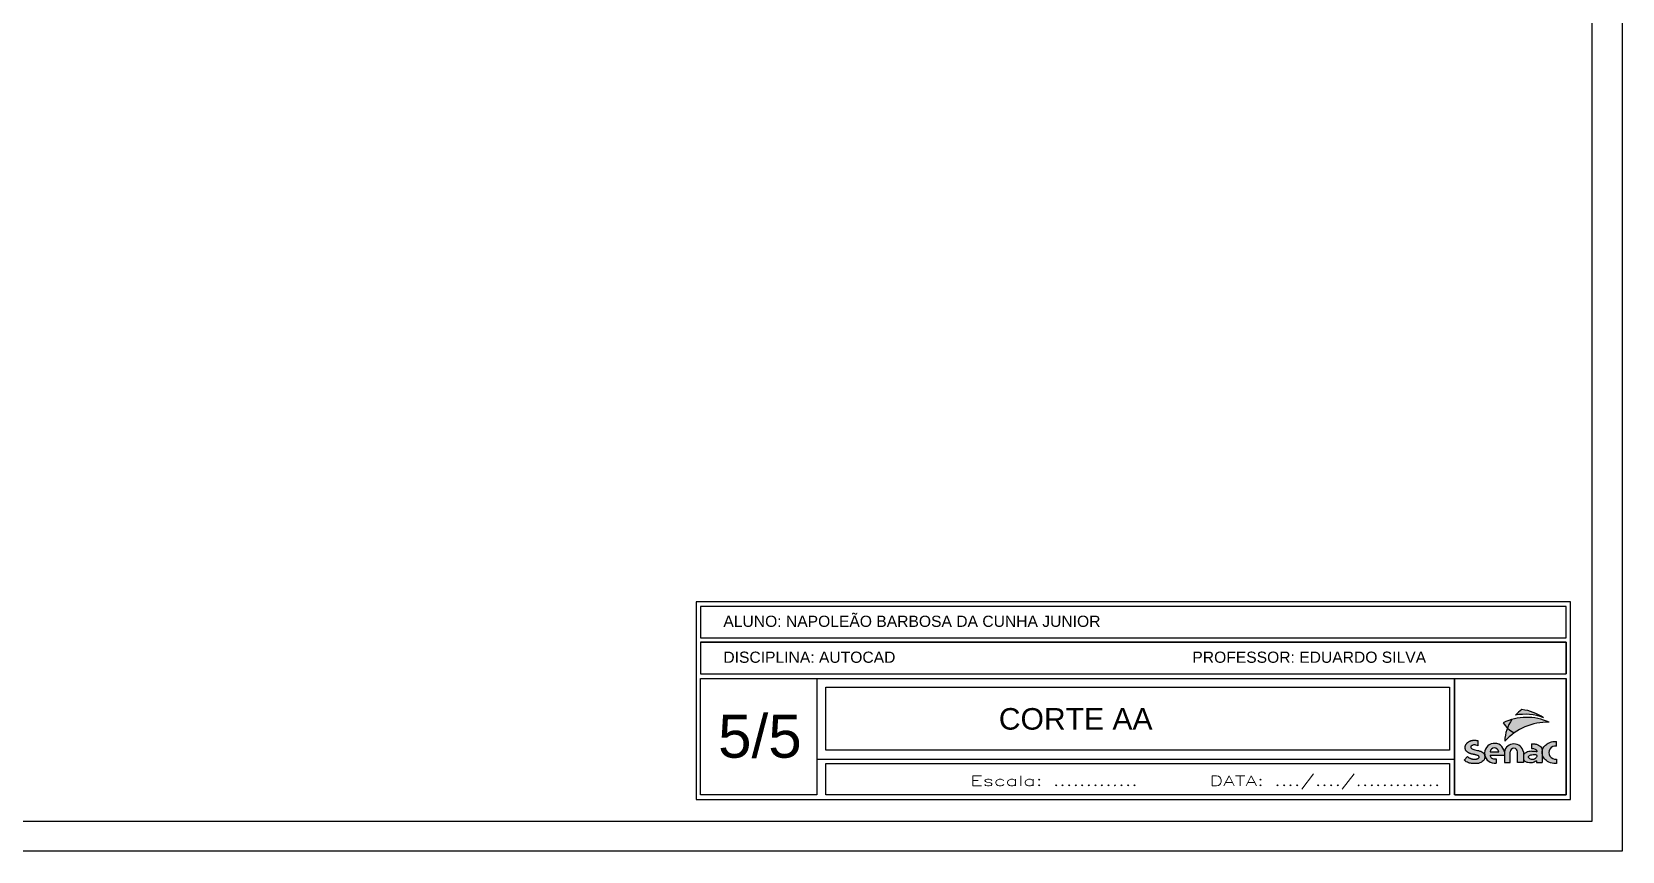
# Model space of a CAD drawing. Extents: x -39 to 242, y 20 to 69.
# Drawn here: x 223.75 to 242.21, y 37.49 to 47 of the extents above; entities that cross this region are included whole.
import ezdxf
from ezdxf.enums import TextEntityAlignment as Align

# ---------------------------------------------------------------- set-up
doc = ezdxf.new("R2010")
doc.units = 0
doc.header["$MEASUREMENT"] = 0
doc.layers.get('0').update_dxf_attribs({"linetype": 'CONTINUOUS'})
for name, color, linetype in [('01', 1, 'CONTINUOUS'), ('CARIMBO', 2, 'CONTINUOUS'), ('PRANCHA', 2, 'CONTINUOUS'), ('Texto', 2, 'CONTINUOUS')]:
    doc.layers.add(name, color=color, linetype=linetype)
doc.styles.add('COPLAND', font='arial.ttf', dxfattribs={"height": 0.4})
doc.styles.add('R100-100', font='arial.ttf', dxfattribs={"height": 0.26})
doc.styles.add('ROMANS', font='romans.shx')

# ---------------------------------------------------------------- blocks, each defined once
blk = doc.blocks.new('senac df')
at = {"layer": '01', "true_color": 0x293189}
h = blk.add_hatch(color=177, dxfattribs=at)
h.dxf.hatch_style = 1
h.paths.add_polyline_path([(23.12471126328184, 82.12019125206895, 0.122060802589952), (22.6253476645162, 82.30675493716714, 0.05607907093259493), (22.47227989289519, 82.1776000858851, -0.137222284474121)])
at = {"layer": '01', "true_color": 0xf8991e}
h = blk.add_hatch(color=30, dxfattribs=at)
h.dxf.hatch_style = 1
h.paths.add_polyline_path([(22.44204722868611, 81.76714917624855, -0.07746554295554431), (22.28575715491785, 81.88065218743425, 0.08687936141240542), (22.22726702009857, 81.57732143022167, -0.05318235970607735)])
h.paths.add_polyline_path([(22.39205478295402, 82.07984694884334, 0.04275965867840641), (22.18967337267238, 82.00361093599624, 0.0624523624756864), (22.28575715491785, 81.88065218743425, -0.06327505743186186)])
at = {"layer": '01', "true_color": 0xf26722}
h = blk.add_hatch(color=30, dxfattribs=at)
h.dxf.hatch_style = 1
h.paths.add_polyline_path([(22.44204722868611, 81.76714917624855, -0.1612747070521967), (23.25427099141837, 82.01639403080233, 0.1759057720063292), (22.39205478295402, 82.07984694884334, 0.06327505743186185), (22.28575715491785, 81.88065218743425, 0.0774655429555441)])
at = {"layer": '01', "true_color": 0x293189}
h = blk.add_hatch(color=177, dxfattribs=at)
h.dxf.hatch_style = 1
edge = h.paths.add_edge_path()
edge.add_spline(control_points=[(21.28400685629879, 81.13305418256323), (21.31646558337513, 81.11050911736248), (21.3747886334079, 81.06999930431274), (21.46562045382725, 81.0552096680025), (21.53128894327458, 81.05705917596401), (21.5718536865905, 81.05751180781141), (21.60434446767719, 81.05603429598374), (21.64784580459252, 81.0698664943803), (21.70033816715232, 81.094840833678), (21.75194185663629, 81.14053388243957), (21.76848782056344, 81.20719545105936), (21.75667407279239, 81.26179791722407), (21.73451244703251, 81.29884620810407), (21.7096236962975, 81.32326614640034), (21.67422464339397, 81.33963028758842), (21.63313200922257, 81.35291171285714), (21.58705951632012, 81.36043488389714), (21.53722064302235, 81.3755501828267), (21.48976503443583, 81.38680828744928), (21.45439555545753, 81.39937515608788), (21.43538372580585, 81.4221155861822), (21.43653274155031, 81.44372399995845), (21.44174935233349, 81.46280102205684), (21.46359033081978, 81.47367682720814), (21.48784753422252, 81.48556003062313), (21.52058544475745, 81.49172442414638), (21.56205142004298, 81.48524354291777), (21.59215934880299, 81.47655709050045), (21.61002540335551, 81.47140254685871)], knot_values=[0, 0, 0, 0, 0.1170465418040239, 0.2103135867818472, 0.2692988181208128, 0.3144219548998243, 0.3321721094722924, 0.366324336470911, 0.4490840558350866, 0.5070681563274516, 0.5654376660436878, 0.6459643796785843, 0.6674534803110195, 0.6943818134907365, 0.7491463655181009, 0.78236154089769, 0.8239652090854733, 0.8887703709138945, 0.9383756955747148, 0.9703618881101811, 1.000752297367376, 1.017988205684793, 1.033835485385243, 1.057256855152789, 1.085894329854917, 1.116536913852712, 1.154789815442737, 1.210616922878685, 1.210616922878685, 1.210616922878685, 1.210616922878685], degree=3, periodic=0)
edge.add_line((21.61002540335551, 81.47140254685871), (21.61027989235822, 81.58064914836669))
edge.add_line((21.61027989235822, 81.58064914836669), (21.60141912716766, 81.58224368998309))
edge.add_line((21.60141912716766, 81.58224368998309), (21.59255245922158, 81.58379822849547))
edge.add_line((21.59255245922158, 81.58379822849547), (21.58367398576451, 81.58527276079981))
edge.add_line((21.58367398576451, 81.58527276079981), (21.57477780404093, 81.5866272837921))
edge.add_line((21.57477780404093, 81.5866272837921), (21.56341220626393, 81.58811550501335))
edge.add_line((21.56341220626393, 81.58811550501335), (21.55690947087701, 81.58881849025856))
edge.add_line((21.55690947087701, 81.58881849025856), (21.54793426751366, 81.58960031447236))
edge.add_line((21.54793426751366, 81.58960031447236), (21.53893845257091, 81.5901616052132))
edge.add_line((21.53893845257091, 81.5901616052132), (21.52992811838224, 81.5904968183754))
edge.add_line((21.52992811838224, 81.5904968183754), (21.52090935728112, 81.59060040985335))
edge.add_line((21.52090935728112, 81.59060040985335), (21.51188826160103, 81.59046683554136))
edge.add_line((21.51188826160103, 81.59046683554136), (21.50287092367547, 81.59009055133383))
edge.add_line((21.50287092367547, 81.59009055133383), (21.4938634358379, 81.58946601312509))
edge.add_line((21.4938634358379, 81.58946601312509), (21.48089127582807, 81.58811550501335))
edge.add_line((21.48089127582807, 81.58811550501335), (21.47590260101572, 81.58744991233503))
edge.add_line((21.47590260101572, 81.58744991233503), (21.46696583646846, 81.58604555323193))
edge.add_line((21.46696583646846, 81.58604555323193), (21.45807527793971, 81.58436610752086))
edge.add_line((21.45807527793971, 81.58436610752086), (21.44924471851154, 81.58240303974635))
edge.add_line((21.44924471851154, 81.58240303974635), (21.44048795126605, 81.58014781445293))
edge.add_line((21.44048795126605, 81.58014781445293), (21.4318187692853, 81.57759189618508))
edge.add_line((21.4318187692853, 81.57759189618508), (21.42325096565139, 81.57472674948737))
edge.add_line((21.42325096565139, 81.57472674948737), (21.41479833344638, 81.57154383890429))
edge.add_line((21.41479833344638, 81.57154383890429), (21.40647466575237, 81.56803462898036))
edge.add_line((21.40647466575237, 81.56803462898036), (21.39902077334204, 81.56454898157668))
edge.add_line((21.39902077334204, 81.56454898157668), (21.39027144124424, 81.56000519410588))
edge.add_line((21.39027144124424, 81.56000519410588), (21.38242980410651, 81.55547812968182))
edge.add_line((21.38242980410651, 81.55547812968182), (21.37479212306688, 81.55061024757843))
edge.add_line((21.37479212306688, 81.55061024757843), (21.36738167581602, 81.54540240325956))
edge.add_line((21.36738167581602, 81.54540240325956), (21.36022174004463, 81.53985545218903))
edge.add_line((21.36022174004463, 81.53985545218903), (21.35333559344336, 81.53397024983066))
edge.add_line((21.35333559344336, 81.53397024983066), (21.34674651370291, 81.52774765164827))
edge.add_line((21.34674651370291, 81.52774765164827), (21.34047777851395, 81.5211885131057))
edge.add_line((21.34047777851395, 81.5211885131057), (21.33740300136958, 81.51770406059543))
edge.add_line((21.33740300136958, 81.51770406059543), (21.32900341072503, 81.5070769325958))
edge.add_line((21.32900341072503, 81.5070769325958), (21.32386827407533, 81.49956066537389))
edge.add_line((21.32386827407533, 81.49956066537389), (21.31918714589766, 81.49176965823648))
edge.add_line((21.31918714589766, 81.49176965823648), (21.31499959976189, 81.48372822549725))
edge.add_line((21.31499959976189, 81.48372822549725), (21.31134520923789, 81.47546068146984))
edge.add_line((21.31134520923789, 81.47546068146984), (21.30705412994644, 81.46305142626989))
edge.add_line((21.30705412994644, 81.46305142626989), (21.30579287346346, 81.45834451935376))
edge.add_line((21.30579287346346, 81.45834451935376), (21.30394640300157, 81.44954458348867))
edge.add_line((21.30394640300157, 81.44954458348867), (21.30271491121314, 81.44061594170078))
edge.add_line((21.30271491121314, 81.44061594170078), (21.3020883785785, 81.43158300435645))
edge.add_line((21.3020883785785, 81.43158300435645), (21.30200122359611, 81.42560140269401))
edge.add_line((21.30200122359611, 81.42560140269401), (21.30262388800599, 81.4133256592191))
edge.add_line((21.30262388800599, 81.4133256592191), (21.30381150133709, 81.4042287907934))
edge.add_line((21.30381150133709, 81.4042287907934), (21.30564397282161, 81.39526330037161))
edge.add_line((21.30564397282161, 81.39526330037161), (21.30814542054489, 81.38651251626551))
edge.add_line((21.30814542054489, 81.38651251626551), (21.31133996259226, 81.37805976678688))
edge.add_line((21.31133996259226, 81.37805976678688), (21.31625623466846, 81.3681932247544))
edge.add_line((21.31625623466846, 81.3681932247544), (21.3198973691189, 81.36237360832531))
edge.add_line((21.3198973691189, 81.36237360832531), (21.3252330157514, 81.3552248669752))
edge.add_line((21.3252330157514, 81.3552248669752), (21.33118521595607, 81.34851947596981))
edge.add_line((21.33118521595607, 81.34851947596981), (21.33768033002407, 81.34223453915264))
edge.add_line((21.33768033002407, 81.34223453915264), (21.34464471824657, 81.33634716036723))
edge.add_line((21.34464471824657, 81.33634716036723), (21.35200474091472, 81.33083444345712))
edge.add_line((21.35200474091472, 81.33083444345712), (21.35968675831968, 81.32567349226582))
edge.add_line((21.35968675831968, 81.32567349226582), (21.36761713075262, 81.32084141063689))
edge.add_line((21.36761713075262, 81.32084141063689), (21.37572221850469, 81.31631530241384))
edge.add_line((21.37572221850469, 81.31631530241384), (21.38252190673995, 81.31277837059645))
edge.add_line((21.38252190673995, 81.31277837059645), (21.3921825084608, 81.3080930340756))
edge.add_line((21.3921825084608, 81.3080930340756), (21.40048020095614, 81.30436687983075))
edge.add_line((21.40048020095614, 81.30436687983075), (21.40882460477397, 81.30088442563245))
edge.add_line((21.40882460477397, 81.30088442563245), (21.41721880150171, 81.29763627717368))
edge.add_line((21.41721880150171, 81.29763627717368), (21.42566587272681, 81.29461304014748))
edge.add_line((21.42566587272681, 81.29461304014748), (21.43416890003672, 81.29180532024687))
edge.add_line((21.43416890003672, 81.29180532024687), (21.44273096501888, 81.28920372316486))
edge.add_line((21.44273096501888, 81.28920372316486), (21.45563520689348, 81.28568162543965))
edge.add_line((21.45563520689348, 81.28568162543965), (21.46004410187105, 81.28458047636762))
edge.add_line((21.46004410187105, 81.28458047636762), (21.46879082113562, 81.2825195194357))
edge.add_line((21.46879082113562, 81.2825195194357), (21.47757881625251, 81.28056839945071))
edge.add_line((21.47757881625251, 81.28056839945071), (21.48639119629105, 81.2786787513254))
edge.add_line((21.48639119629105, 81.2786787513254), (21.49521107032059, 81.27680220997256))
edge.add_line((21.49521107032059, 81.27680220997256), (21.50402154741044, 81.2748904103049))
edge.add_line((21.50402154741044, 81.2748904103049), (21.51280573662996, 81.27289498723523))
edge.add_line((21.51280573662996, 81.27289498723523), (21.52154674704849, 81.27076757567627))
edge.add_line((21.52154674704849, 81.27076757567627), (21.53104797537526, 81.26822962270319))
edge.add_line((21.53104797537526, 81.26822962270319), (21.5388398260142, 81.26594388048295))
edge.add_line((21.5388398260142, 81.26594388048295), (21.54741787756869, 81.26330143707925))
edge.add_line((21.54741787756869, 81.26330143707925), (21.5560109645796, 81.26065042734459))
edge.add_line((21.5560109645796, 81.26065042734459), (21.56466821863919, 81.2581088220049))
edge.add_line((21.56466821863919, 81.2581088220049), (21.56967408649882, 81.25674807772091))
edge.add_line((21.56967408649882, 81.25674807772091), (21.58225741524553, 81.25356507522602))
edge.add_line((21.58225741524553, 81.25356507522602), (21.59095393375545, 81.25103824579931))
edge.add_line((21.59095393375545, 81.25103824579931), (21.59933845212823, 81.24778726687393))
edge.add_line((21.59933845212823, 81.24778726687393), (21.60784018305924, 81.24297013313651))
edge.add_line((21.60784018305924, 81.24297013313651), (21.61439392408964, 81.23753013402138))
edge.add_line((21.61439392408964, 81.23753013402138), (21.62047541921132, 81.23037191948255))
edge.add_line((21.62047541921132, 81.23037191948255), (21.62504685447532, 81.22224641818048))
edge.add_line((21.62504685447532, 81.22224641818048), (21.62807296550375, 81.2103623007516))
edge.add_line((21.62807296550375, 81.2103623007516), (21.62800909778742, 81.2044136168343))
edge.add_line((21.62800909778742, 81.2044136168343), (21.62607800012857, 81.19543092287941))
edge.add_line((21.62607800012857, 81.19543092287941), (21.62225515607517, 81.18696378475377))
edge.add_line((21.62225515607517, 81.18696378475377), (21.61703684739882, 81.17959149744274))
edge.add_line((21.61703684739882, 81.17959149744274), (21.61038358105654, 81.17318108818036))
edge.add_line((21.61038358105654, 81.17318108818036), (21.60295157922229, 81.16806173422633))
edge.add_line((21.60295157922229, 81.16806173422633), (21.59486378404953, 81.16386435634273))
edge.add_line((21.59486378404953, 81.16386435634273), (21.58346666506031, 81.1593119196192))
edge.add_line((21.58346666506031, 81.1593119196192), (21.57771581704531, 81.15736874995044))
edge.add_line((21.57771581704531, 81.15736874995044), (21.56899427446207, 81.15480632912745))
edge.add_line((21.56899427446207, 81.15480632912745), (21.56021446651854, 81.15272241172728))
edge.add_line((21.56021446651854, 81.15272241172728), (21.5513819819902, 81.15115926752513))
edge.add_line((21.5513819819902, 81.15115926752513), (21.54208167553236, 81.15012654772491))
edge.add_line((21.54208167553236, 81.15012654772491), (21.53358203731346, 81.14974735541782))
edge.add_line((21.53358203731346, 81.14974735541782), (21.52463037543287, 81.14987060628899))
edge.add_line((21.52463037543287, 81.14987060628899), (21.51565786254397, 81.15045309045176))
edge.add_line((21.51565786254397, 81.15045309045176), (21.50667493726533, 81.15141897737024))
edge.add_line((21.50667493726533, 81.15141897737024), (21.49769203821551, 81.15269243650853))
edge.add_line((21.49769203821551, 81.15269243650853), (21.48871960401306, 81.15419763733073))
edge.add_line((21.48871960401306, 81.15419763733073), (21.48092391812293, 81.15563786146711))
edge.add_line((21.48092391812293, 81.15563786146711), (21.47085168350739, 81.15763399560852))
edge.add_line((21.47085168350739, 81.15763399560852), (21.46199494153017, 81.1595736551165))
edge.add_line((21.46199494153017, 81.1595736551165), (21.45322411816791, 81.16174381941956))
edge.add_line((21.45322411816791, 81.16174381941956), (21.44456547854222, 81.16421052900455))
edge.add_line((21.44456547854222, 81.16421052900455), (21.43604528777472, 81.16703982435831))
edge.add_line((21.43604528777472, 81.16703982435831), (21.42515810795992, 81.17128489370447))
edge.add_line((21.42515810795992, 81.17128489370447), (21.41158022342302, 81.17830863682875))
edge.add_line((21.41158022342302, 81.17830863682875), (21.40388446952105, 81.1830455882821))
edge.add_line((21.40388446952105, 81.1830455882821), (21.39646837049671, 81.1882241919472))
edge.add_line((21.39646837049671, 81.1882241919472), (21.38619779183591, 81.1965123246942))
edge.add_line((21.38619779183591, 81.1965123246942), (21.38259271598842, 81.19976427059947))
edge.add_line((21.38259271598842, 81.19976427059947), (21.37612130740367, 81.20601930224241))
edge.add_line((21.37612130740367, 81.20601930224241), (21.36985001607406, 81.21247512093727))
edge.add_line((21.36985001607406, 81.21247512093727), (21.36367878337201, 81.2190313331581))
edge.add_line((21.36367878337201, 81.2190313331581), (21.28400685629879, 81.13305418256323))
edge = h.paths.add_edge_path()
edge.add_arc((21.98940851089095, 81.29533893875042), 0.2303844568207524, 9.120407305466284, 278.663521106106)
edge.add_line((22.02411165303033, 81.06758317072193), (22.02411165303033, 81.16631278986004))
edge.add_spline(control_points=[(22.02411165303033, 81.16631278986003), (22.01052378622247, 81.16578520698667), (21.98365020946837, 81.16474177323494), (21.93509773939263, 81.17428885824167), (21.89176911706384, 81.20648546959453), (21.88815512293883, 81.24042006657842), (21.88701341003855, 81.25114049550061)], knot_values=[0, 0, 0, 0, 0.04058585779034729, 0.08026919750412398, 0.1488738225000278, 0.1805558110187339, 0.1805558110187339, 0.1805558110187339, 0.1805558110187339], degree=3, periodic=0)
edge.add_line((21.88701341003855, 81.25114049550061), (22.21688031199379, 81.25114049550061))
edge.add_line((22.21688031199379, 81.25114049550061), (22.21688031199379, 81.33185712117542))
h.paths.add_polyline_path([(21.887971521842, 81.33033298420486, -0.8846075214404191), (22.08568952886458, 81.33033298420486)], flags=16)
h.paths.add_polyline_path([(22.35249351663758, 81.32505067618348, -1), (22.52328813003926, 81.32505067618348), (22.52328813003926, 81.0791812096532), (22.65890133468305, 81.0791812096532), (22.65890133468305, 81.33185712117542, 0.8201310592314983), (22.21688031199379, 81.33185712117542), (22.21688031199379, 81.25114049550061), (22.21688031199379, 81.0791812096532), (22.35249351663758, 81.0791812096532)])
edge = h.paths.add_edge_path()
edge.add_spline(control_points=[(23.09125295282868, 81.32993564227725), (23.09158395652497, 81.34191595425283), (23.09264669990266, 81.36290681089726), (23.08574394868253, 81.40197516551237), (23.06580478769608, 81.43880734057905), (23.02819690223114, 81.47599562929733), (22.97467822814584, 81.50548177820937), (22.90888241160081, 81.51419530570011), (22.86453322236353, 81.51322152555201), (22.84575992481211, 81.51280931814114)], knot_values=[0, 0, 0, 3.601025033717065e-11, 0.03589685289229289, 0.06283103389165084, 0.1181243715006328, 0.1579725824448673, 0.2205898683946723, 0.2974174022543364, 0.3538105935848078, 0.3538105935848078, 0.3538105935848078, 0.3538105935848078], degree=3, periodic=0)
edge.add_line((22.84575992481211, 81.51280931814114), (22.84575992481211, 81.40792220634927))
edge.add_spline(control_points=[(22.84575992481211, 81.40792220634927), (22.8533909951331, 81.4079212335589), (22.86923304967899, 81.40791921405211), (22.89740313573231, 81.40793781105228), (22.93092513012447, 81.39447067986168), (22.95564869388534, 81.37485699007907), (22.96970223859372, 81.35114329709235), (22.96617419328636, 81.33916875990525), (22.96731548700491, 81.32499088318507), (22.94973335908056, 81.33547180329337), (22.92619184848442, 81.33682704931134), (22.8871396957258, 81.33803641866196), (22.83621574269645, 81.34230210203228), (22.78372369298665, 81.33574847434105), (22.73234531402221, 81.32198237504457), (22.70087768813024, 81.29797254189299), (22.67379212663221, 81.27949384393676), (22.6638285314243, 81.26185429145096), (22.65890133468305, 81.2512058303841)], knot_values=[0, 0, 0, 0, 0.02292818971989163, 0.04759877931963437, 0.08384156327373264, 0.1286360896759426, 0.1409286221694976, 0.1628370626423538, 0.1651654007277449, 0.179695667776556, 0.1964941945974233, 0.250687206844104, 0.2876467794412468, 0.3519702982388161, 0.4080017012140835, 0.4440341584914037, 0.4702679379263926, 0.5047630191383674, 0.5047630191383674, 0.5047630191383674, 0.5047630191383674], degree=3, periodic=0)
edge.add_line((22.65890133468305, 81.25120583038411), (22.65890133468305, 81.16200879609012))
edge.add_spline(control_points=[(22.65890133468305, 81.16200879609013), (22.66999565155044, 81.14202706914591), (22.69277406892438, 81.10100136908446), (22.76259252954079, 81.0765703738626), (22.82558544912181, 81.06888819090591), (22.88407176357233, 81.07894713987373), (22.92722512830711, 81.09741788415171), (22.95184725665542, 81.11569141948345), (22.96150043515991, 81.12285561325132)], knot_values=[0, 0, 0, 0, 0.06639583106812998, 0.1363213228933658, 0.2095361815275619, 0.2566538939424002, 0.312487827447, 0.3484940224273204, 0.3484940224273204, 0.3484940224273204, 0.3484940224273204], degree=3, periodic=0)
edge.add_line((22.96150043515991, 81.12285561325132), (22.96150043515991, 81.07760761643601))
edge.add_line((22.96150043515991, 81.07760761643601), (23.09125295282934, 81.07909921156127))
edge.add_spline(control_points=[(23.09125295282934, 81.07909921156127), (23.09157820329625, 81.13961669012596), (23.09202768300677, 81.22324878757945), (23.09061368797357, 81.30679815924846), (23.09125295282834, 81.32993564226524)], knot_values=[0.3538105935487975, 0.3538105935487975, 0.3538105935487975, 0.3538105935487975, 0.53531971242283, 0.6046470242527817, 0.6046470242527817, 0.6046470242527817, 0.6046470242887919], degree=3, periodic=0)
edge = h.paths.add_edge_path(flags=16)
edge.add_spline(control_points=[(22.97061851619696, 81.24510004490003), (22.96724697184049, 81.24987670694169), (22.9540303075651, 81.26860152022803), (22.90662190676688, 81.2620242274925), (22.87045195987911, 81.26685032215104), (22.83821018600077, 81.25901407995772), (22.81414949221391, 81.25535790086471), (22.79189000838034, 81.23771705925934), (22.77636590664713, 81.21869177479678), (22.77652162703908, 81.18841059752876), (22.80728045852707, 81.16509806938647), (22.84760257896781, 81.1501755759108), (22.90281311022319, 81.14760959691822), (22.94510657397944, 81.18005641963171), (22.97287120575668, 81.21550358762087), (22.97121593621086, 81.23725097584261), (22.97061851619696, 81.24510004490003)], knot_values=[0, 0, 0, 0, 0.01688874586801269, 0.06620493772864, 0.1223245729698048, 0.1300604124884419, 0.1654732948244443, 0.19348934545682, 0.2133214933409269, 0.2373426305082509, 0.2747180988150443, 0.3185455175290917, 0.368519057532726, 0.4312014026625527, 0.4720084276659519, 0.4950541753922108, 0.4950541753922108, 0.4950541753922108, 0.4950541753922108], degree=3, periodic=0)
edge = h.paths.add_edge_path()
edge.add_line((23.42374192811599, 81.46090294035295), (23.42374192811599, 81.56927610362206))
edge.add_spline(control_points=[(23.42374192811599, 81.56927610362206), (23.40854453227118, 81.56973349668993), (23.36997673950542, 81.57089426404994), (23.30529012530925, 81.55785582558926), (23.22600062001092, 81.5277903423458), (23.14643860713173, 81.46850542386704), (23.09989571005954, 81.39397539067501), (23.09201303945634, 81.34362761074244), (23.09125295282834, 81.32993564226521)], knot_values=[0.481185068371087, 0.481185068371087, 0.481185068371087, 0.481185068371087, 0.5267023306364078, 0.5966983021013849, 0.677380729316007, 0.7795732016108928, 0.8895853863061398, 0.9302280848494399, 0.9302280848494399, 0.9302280848494399, 0.9302280848494399], degree=3, periodic=0)
edge.add_spline(control_points=[(23.09125295282834, 81.32993564226521), (23.09004188804634, 81.30811989099647), (23.09507498353152, 81.25887118128858), (23.13282261579204, 81.17837666644954), (23.21992592191621, 81.09076891295494), (23.3325561271991, 81.0574116884823), (23.40506332484619, 81.05508120004194), (23.42408285875149, 81.05446988412646)], knot_values=[0, 0, 0, 0, 0.06475701458016092, 0.1443490612267846, 0.2632332803439829, 0.4240136211683113, 0.4811850683710871, 0.4811850683710871, 0.4811850683710871, 0.4811850683710871], degree=3, periodic=0)
edge.add_line((23.42408285875149, 81.05446988412646), (23.42374192811599, 81.15859183140307))
edge.add_arc((23.40226743769431, 81.30974738587801), 0.1526733617482022, 81.91416705569912, 278.0858329443009, ccw=False)
at = {"color": 2, "linetype": 'Continuous'}
for p, q in [((21.06165171517808, 80.32818140833248), (21.06165171517808, 83.03167147656475)), ((21.06165171517808, 80.3803082527289), (21.06165171517808, 83.02499643642767)), ((23.64651720957242, 83.03085036924813), (23.64651720957242, 80.32818140833248)), ((23.64651720957242, 80.32818140833248), (21.06165171517808, 80.32818140833248))]:
    blk.add_line(p, q, dxfattribs=at)
at = {"layer": '01', "color": 177, "true_color": 0x293189}
for p, q in [((23.42374192811599, 81.46090294035295), (23.42374192811599, 81.56927610362206)), ((21.88797152184202, 81.33033298420486), (22.08568952886458, 81.33033298420486)), ((22.02411165303033, 81.16631278986004), (22.02411165303033, 81.06758317072193)), ((23.42374192811599, 81.15859183140307), (23.42408285875149, 81.05446988412646))]:
    blk.add_line(p, q, dxfattribs=at)
at = {"layer": '01'}
blk.add_lwpolyline([(21.06165171517808, 83.02499643642767), (23.64651720957242, 83.02499643642767), (23.64651720957242, 80.32818140833248), (21.06165171517808, 80.32818140833248)], close=True, dxfattribs=at)
at = {"layer": '01', "color": 177, "true_color": 0x293189}
for points in [[(21.61002540335551, 81.47140254685871), (21.61027989235822, 81.58064914836669), (21.60141912716765, 81.58224368998309), (21.59255245922158, 81.58379822849547), (21.58367398576451, 81.58527276079981), (21.57477780404093, 81.5866272837921), (21.56341220626393, 81.58811550501335), (21.55690947087701, 81.58881849025856), (21.54793426751366, 81.58960031447236), (21.53893845257091, 81.5901616052132), (21.52992811838224, 81.5904968183754), (21.52090935728112, 81.59060040985335), (21.51188826160103, 81.59046683554136), (21.50287092367547, 81.59009055133383), (21.4938634358379, 81.58946601312509), (21.48089127582807, 81.58811550501335), (21.47590260101572, 81.58744991233503), (21.46696583646846, 81.58604555323193), (21.45807527793971, 81.58436610752086), (21.44924471851154, 81.58240303974635), (21.44048795126605, 81.58014781445293), (21.4318187692853, 81.57759189618508), (21.42325096565139, 81.57472674948737), (21.41479833344638, 81.57154383890429), (21.40647466575237, 81.56803462898036), (21.39902077334204, 81.56454898157668), (21.39027144124424, 81.56000519410588), (21.38242980410651, 81.55547812968182), (21.37479212306688, 81.55061024757843), (21.36738167581602, 81.54540240325956), (21.36022174004463, 81.53985545218903), (21.35333559344336, 81.53397024983066), (21.34674651370291, 81.52774765164827), (21.34047777851395, 81.5211885131057), (21.33740300136958, 81.51770406059543), (21.32900341072503, 81.5070769325958), (21.32386827407533, 81.49956066537389), (21.31918714589766, 81.49176965823648), (21.31499959976189, 81.48372822549725), (21.31134520923789, 81.47546068146984), (21.30705412994644, 81.46305142626989), (21.30579287346346, 81.45834451935376), (21.30394640300157, 81.44954458348867), (21.30271491121314, 81.44061594170078), (21.3020883785785, 81.43158300435645), (21.30200122359611, 81.42560140269401), (21.30262388800599, 81.4133256592191), (21.30381150133709, 81.4042287907934), (21.30564397282161, 81.39526330037161), (21.30814542054489, 81.38651251626551), (21.31133996259226, 81.37805976678688), (21.31625623466846, 81.3681932247544), (21.3198973691189, 81.36237360832531), (21.3252330157514, 81.3552248669752), (21.33118521595607, 81.34851947596981), (21.33768033002407, 81.34223453915264), (21.34464471824657, 81.33634716036723), (21.35200474091472, 81.33083444345712), (21.35968675831968, 81.32567349226582), (21.36761713075262, 81.32084141063689), (21.37572221850469, 81.31631530241384), (21.38252190673995, 81.31277837059645), (21.3921825084608, 81.3080930340756), (21.40048020095614, 81.30436687983075), (21.40882460477397, 81.30088442563245), (21.41721880150171, 81.29763627717368), (21.42566587272681, 81.29461304014748), (21.43416890003672, 81.29180532024687), (21.44273096501888, 81.28920372316486), (21.45563520689348, 81.28568162543965), (21.46004410187105, 81.28458047636762), (21.46879082113562, 81.2825195194357), (21.47757881625251, 81.28056839945071), (21.48639119629105, 81.2786787513254), (21.49521107032058, 81.27680220997256), (21.50402154741044, 81.2748904103049), (21.51280573662996, 81.27289498723523), (21.52154674704849, 81.27076757567627), (21.53104797537526, 81.26822962270319), (21.5388398260142, 81.26594388048295), (21.54741787756869, 81.26330143707925), (21.5560109645796, 81.26065042734459), (21.56466821863919, 81.2581088220049), (21.56967408649882, 81.25674807772091), (21.58225741524553, 81.25356507522602), (21.59095393375545, 81.25103824579931), (21.59933845212823, 81.24778726687393), (21.60784018305924, 81.24297013313651), (21.61439392408964, 81.23753013402138), (21.62047541921132, 81.23037191948255), (21.62504685447532, 81.22224641818048), (21.62807296550375, 81.2103623007516), (21.62800909778742, 81.2044136168343), (21.62607800012857, 81.19543092287941), (21.62225515607517, 81.18696378475377), (21.61703684739882, 81.17959149744274), (21.61038358105654, 81.17318108818036), (21.60295157922229, 81.16806173422633), (21.59486378404953, 81.16386435634273), (21.58346666506031, 81.1593119196192), (21.57771581704531, 81.15736874995044), (21.56899427446207, 81.15480632912745), (21.56021446651854, 81.15272241172728), (21.5513819819902, 81.15115926752513), (21.54208167553236, 81.15012654772491), (21.53358203731346, 81.14974735541782), (21.52463037543287, 81.14987060628899), (21.51565786254397, 81.15045309045176), (21.50667493726533, 81.15141897737024), (21.4976920382155, 81.15269243650853), (21.48871960401306, 81.15419763733073), (21.48092391812293, 81.15563786146711), (21.47085168350739, 81.15763399560852), (21.46199494153017, 81.1595736551165), (21.45322411816791, 81.16174381941956), (21.44456547854222, 81.16421052900455), (21.43604528777472, 81.16703982435831), (21.42768981098703, 81.1702977459677), (21.42344446375716, 81.17217134966555), (21.41158022342302, 81.17830863682875), (21.40388446952105, 81.1830455882821), (21.39646837049671, 81.1882241919472), (21.38619779183591, 81.1965123246942), (21.38259271598842, 81.19976427059947), (21.37612130740367, 81.20601930224241), (21.36985001607406, 81.21247512093727), (21.36367878337201, 81.2190313331581), (21.28400685629879, 81.13305418256323)], [(22.84575992481211, 81.51280931814114), (22.84575992481211, 81.40792220634927)], [(21.88701341003855, 81.25114049550061), (22.21688031199379, 81.25114049550061)], [(22.21688031199379, 81.33185712117542), (22.21688031199379, 81.0791812096532), (22.35249351663758, 81.0791812096532), (22.35249351663758, 81.32505067618348)], [(22.65890133468305, 81.33185712117542), (22.65890133468305, 81.0791812096532), (22.52328813003926, 81.0791812096532), (22.52328813003926, 81.32505067618348)], [(22.96150043515991, 81.12285561325132), (22.96150043515991, 81.07760761643601), (23.09125295282934, 81.07909921156127)]]:
    blk.add_lwpolyline(points, dxfattribs=at)
for centre, radius, start, end in [((23.1227742372673, 81.56194872012946), 0.8956391551383163, 123.7373921555034, 136.5763208705959), ((22.49861029658166, 81.20593494518114), 1.108091609564405, 55.59587831047986, 83.43245441538109), ((22.69587407558585, 80.98263809051144), 1.21570083857851, 69.34445468579513, 100.5982916872857), ((21.98940851089095, 81.29533893875042), 0.2303844568207547, 9.120407305466143, 278.6635211061068), ((22.43789082333842, 81.28774494206775), 0.2253697638780394, 11.28751524698183, 168.7124847530182), ((21.98683052535329, 81.31818136848463), 0.09960303378841745, 7.007568778803408, 172.9924312211956), ((22.43789082333842, 81.32505067618348), 0.08539730670083756, 0, 180), ((23.40226743769431, 81.30974738587801), 0.1526733617482022, 81.91416705569911, 278.0858329443009)]:
    blk.add_arc(centre, radius, start, end, dxfattribs=at)
at = {"layer": '01', "color": 30, "true_color": 0xf8991e}
for centre, radius, start, end in [((22.73577305368395, 80.86064269956681), 1.266728562513502, 65.83784470866426, 115.5380407376259), ((22.72800565473254, 82.32525968973233), 0.6271041115222318, 210.857941953553, 242.8708132063565), ((23.1227742372673, 81.56194872012946), 0.8956391551383163, 144.672850028238, 179.0165295301141), ((23.22447681849258, 80.6654506602931), 1.351271876072003, 88.73658384991577, 137.5595112656138)]:
    blk.add_arc(centre, radius, start, end, dxfattribs=at)
at = {"layer": '01', "color": 177, "true_color": 0x293189}
for points in [[(22.84575992481211, 81.51280931814114), (22.90215311614259, 81.51280931814114), (22.97786631463464, 81.49977162152476), (23.03269328029774, 81.46952383919452), (23.06087022047456, 81.4413468990177), (23.08647569252469, 81.39233962420028), (23.09125295282934, 81.36583249515755), (23.09125295282934, 81.32993564230127), (23.09125295282934, 81.2606083304353), (23.09125295282934, 81.07909921156127)], [(23.42408285875149, 81.05446988412646), (23.36699873884595, 81.05762862277817), (23.21441354039337, 81.10830480267339), (23.13034970287953, 81.19236864018723), (23.09771068683347, 81.2649605717013), (23.09771068683347, 81.37036028482476), (23.15287253826261, 81.46554353402507), (23.23423708517794, 81.52737485213333), (23.30933854288446, 81.55686086765931), (23.37822466585067, 81.56927610362206), (23.42374192811599, 81.56927610362206)], [(21.61002540335551, 81.47140254685871), (21.55601509955147, 81.48552887007676), (21.51798743050074, 81.48967385097225), (21.48784529361183, 81.48415845997687), (21.46161418723932, 81.47266785443193), (21.4425166312725, 81.45910894894948), (21.43722434809297, 81.44417147886074), (21.43722434809297, 81.42693557054332), (21.45515524426128, 81.4023986608475), (21.48430420910404, 81.38922845350245), (21.53219226915689, 81.37628929050481), (21.59488663237357, 81.35988423578186), (21.63560245485655, 81.35133514189926), (21.66727757063097, 81.34133839662022), (21.71574472917462, 81.31584152031226), (21.73478593617205, 81.29680031331483), (21.74608271983277, 81.27852015672596), (21.76275749213505, 81.19973879105169), (21.7467815067381, 81.14359818582597), (21.70578055607895, 81.10259723516681), (21.63191508450871, 81.06527347250892), (21.59878013276864, 81.05700004624475), (21.58102997819617, 81.05700004624475), (21.53590684141716, 81.05700004624475), (21.47692161007819, 81.05700004624475), (21.38528985244864, 81.07438862504273), (21.28400685629879, 81.13305418256323)], [(21.88701341003855, 81.25114049550061), (21.89317615441485, 81.22006367168845), (21.9447709283977, 81.17484670730022), (21.98352579523998, 81.16631278986003), (22.02411165303033, 81.16631278986003)], [(22.96150043515991, 81.12285561325132), (22.93194162817031, 81.10229538449985), (22.88071559122216, 81.08008454774878), (22.83426621009187, 81.07217671518728), (22.7614243245755, 81.07955744951698), (22.69755604771706, 81.10802528431583), (22.65890133468305, 81.16200879609013)], [(22.97061851619696, 81.24510004490003), (22.95969422817643, 81.25797986121233), (22.91082629479013, 81.26461400518016), (22.85473232449601, 81.26291696179698), (22.84718107361334, 81.26123713348281), (22.81304750944469, 81.2518046347424), (22.79054427404503, 81.23511621092277), (22.77922525605129, 81.21883143516888), (22.77922525605129, 81.19481029800156), (22.80565370314105, 81.1683818509118), (22.8466436847217, 81.152868500495), (22.89661722472533, 81.152868500495), (22.94900266762863, 81.18729003100717), (22.9703700720637, 81.2220556363857), (22.97061851619696, 81.24510004490003)]]:
    blk.add_spline(points, degree=3, dxfattribs=at)
blk.add_open_spline([(22.84575992481211, 81.40792220634927), (22.8533909951331, 81.4079212335589), (22.86923304967899, 81.40791921405211), (22.89740313573231, 81.40793781105228), (22.93092513012447, 81.39447067986168), (22.95564869388534, 81.37485699007907), (22.96970223859372, 81.35114329709235), (22.96617419328636, 81.33916875990525), (22.96731548700491, 81.32499088318507), (22.94973335908056, 81.33547180329337), (22.92619184848442, 81.33682704931134), (22.8871396957258, 81.33803641866196), (22.83621574269645, 81.34230210203228), (22.78372369298665, 81.33574847434105), (22.73234531402221, 81.32198237504457), (22.70087768813024, 81.29797254189299), (22.67379212663221, 81.27949384393676), (22.6638285314243, 81.26185429145096), (22.65890133468305, 81.2512058303841)], degree=3, knots=[0, 0, 0, 0, 0.02292818971989163, 0.04759877931963437, 0.08384156327373264, 0.1286360896759426, 0.1409286221694976, 0.1628370626423538, 0.1651654007277449, 0.179695667776556, 0.1964941945974233, 0.250687206844104, 0.2876467794412468, 0.3519702982388161, 0.4080017012140835, 0.4440341584914037, 0.4702679379263926, 0.5047630191383674, 0.5047630191383674, 0.5047630191383674, 0.5047630191383674], dxfattribs=at)

msp = doc.modelspace()

# ---------------------------------------------------------------- linework, layer by layer
at = {"layer": 'CARIMBO', "color": 2, "linetype": 'Continuous'}
for p, q in [((231.5115499531395, 39.91442776116492), (241.5618035185995, 39.91442776116492)), ((231.5115499531395, 39.91442776116492), (231.5115499531395, 39.54953985039037)), ((241.5618035185995, 39.91442776116492), (241.5618035185995, 39.54953985039037)), ((231.5115499531395, 39.54953985039037), (241.5618035185995, 39.54953985039037)), ((240.2693707714021, 38.1421150516876), (240.2693707714021, 39.49386008580404)), ((240.2693707714021, 38.1421150516876), (240.2693707714021, 39.49386008580404)), ((240.2693707714021, 38.16817847388575), (240.2693707714021, 39.49052256573532)), ((232.8628844335968, 38.55912980685889), (240.2693707714021, 38.55912980685889)), ((232.8628844335968, 38.1421150516876), (231.5115499531395, 38.1421150516876))]:
    msp.add_line(p, q, dxfattribs=at)
at = {"layer": 'CARIMBO', "color": 5, "linetype": 'Continuous'}
msp.add_lwpolyline([(231.4594231087427, 40.38356936073251), (231.4594231087427, 38.0899882072913), (241.6139303629958, 38.0899882072913), (241.6139303629958, 40.38356936073251)], close=True, dxfattribs=at)
at = {"layer": 'CARIMBO', "color": 2, "linetype": 'Continuous'}
for points in [[(241.5618035185995, 40.33144251633621), (231.5115499531395, 40.33144251633621), (231.5115499531395, 39.96655460556121), (241.5618035185995, 39.96655460556121)], [(231.5115499531395, 39.54953985039037), (241.5618035185995, 39.54953985039037), (241.5618035185995, 39.91442776116492), (231.5115499531395, 39.91442776116492)], [(232.9671381223894, 39.39315931720103), (240.2070481955749, 39.39315931720103), (240.2070481955749, 38.66338349565149), (232.9671381223894, 38.66338349565149)], [(232.9671381223894, 38.50700296246259), (240.2070481955749, 38.50700296246259), (240.2070481955749, 38.1421150516876), (232.9671381223894, 38.1421150516876)]]:
    msp.add_lwpolyline(points, close=True, dxfattribs=at)
msp.add_lwpolyline([(232.8628844335968, 39.49386008580404), (232.8628844335968, 38.1421150516876), (231.5115499531395, 38.1421150516876), (231.5115499531395, 39.49344953214541), (241.5618035185995, 39.49344953214541), (241.5618035185995, 38.1421150516876), (240.2693707714021, 38.1421150516876), (241.5618035185995, 38.1421150516876), (241.5618035185995, 39.49344953214541)], dxfattribs=at)
at = {"layer": 'PRANCHA', "color": 2}
msp.add_lwpolyline([(242.2139303629957, 58.48998820729139), (242.2139303629957, 37.48998820729139), (212.5139303629959, 37.4899882072923), (212.5139303629959, 58.48998820729139)], close=True, dxfattribs=at)
at = {"layer": 'PRANCHA', "color": 6}
msp.add_lwpolyline([(213.7639303629959, 37.8399882072913), (241.8639303629958, 37.8399882072913), (241.8639303629958, 58.13998820729148), (213.7639303629959, 58.13998820729148)], close=True, dxfattribs=at)

# ---------------------------------------------------------------- block references
at = {"layer": '01', "xscale": 0.5008437511928339, "yscale": 0.5008437511928339, "zscale": 0.5008437511928339}
msp.add_blockref('senac df', (229.7185931367113, -2.089752651359959), dxfattribs=at)

# ---------------------------------------------------------------- texts
at = {"layer": 'Texto', "color": 3, "linetype": 'Continuous', "style": 'COPLAND'}
msp.add_text('CORTE AA', height=0.25, dxfattribs=at).set_placement((235.86759363162, 38.9008784663547), align=Align.CENTER)
msp.add_text('5/5', height=0.5, dxfattribs=at).set_placement((231.7150836474817, 38.57480719334308))
at = {"layer": 'Texto', "color": 2, "linetype": 'Continuous', "style": 'ROMANS', "width": 1.363799063043487}
msp.add_text('Escala: .............     DATA: ..../..../.............', height=0.1167641314479098, dxfattribs=at).set_placement((234.6440922511516, 38.24762653381867), (240.1038458419772, 38.24762653381867), align=Align.FIT)
at = {"layer": 'Texto', "char_height": 0.13, "attachment_point": 1, "style": 'R100-100'}
for s, insert, width in [('ALUNO: NAPOLEÃO BARBOSA DA CUNHA JUNIOR', (231.7764425781198, 40.22347514281137), 6.529347163647742), ('DISCIPLINA: AUTOCAD', (231.7764425781198, 39.80646038764053), 2.98339314938627), ('PROFESSOR: EDUARDO SILVA', (237.2225898474068, 39.80646038764053), 3.745758025304383)]:
    msp.add_mtext(s, dxfattribs=dict(at, insert=insert, width=width))

doc.saveas('drawing.dxf')
